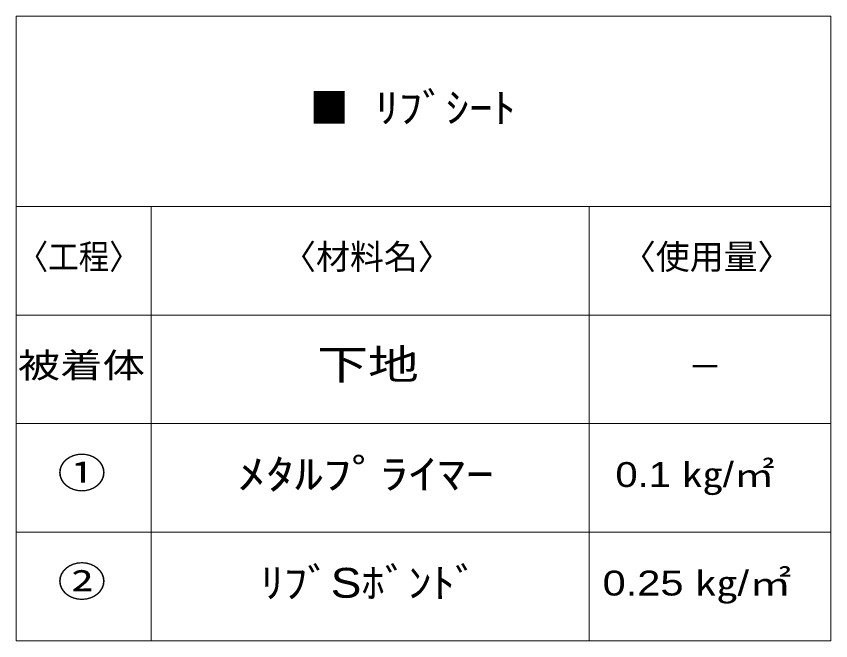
# Model space of a CAD drawing. Units: millimetres, scale not verified. Extents: x -73 to 52, y -103 to 100.
# Drawn here: x -45.4 to 14.6, y -102.8 to -56.8 of the extents above; entities that cross this region are included whole.
import ezdxf
from ezdxf.enums import TextEntityAlignment as Align

# ---------------------------------------------------------------- set-up
doc = ezdxf.new("R2010")
doc.units = ezdxf.units.MM
doc.header["$LTSCALE"] = 0.1
doc.layers.add('0-6_Z_O-文字', color=134, linetype='Continuous', lineweight=18)
doc.styles.add('HGPｺﾞｼｯｸM', font='')
doc.styles.get('HGPｺﾞｼｯｸM').set_extended_font_data('HGPｺﾞｼｯｸM')

msp = doc.modelspace()

# ---------------------------------------------------------------- linework, layer by layer
at = {"layer": '0-6_Z_O-文字'}
for p, q in [((-45.3632, -56.7837), (14.6368, -56.7837)), ((-45.3632, -56.7837), (-45.3632, -102.8102)), ((14.6368, -56.7837), (14.6368, -102.8102)), ((-45.3632, -70.8102), (14.6368, -70.8102)), ((-45.3632, -78.8102), (14.6368, -78.8102)), ((-45.3632, -86.8102), (14.6368, -86.8102)), ((-45.3632, -94.8102), (14.6368, -94.8102)), ((-45.3632, -102.8102), (14.6368, -102.8102))]:
    msp.add_line(p, q, dxfattribs=at)
at = {"layer": '0-6_Z_O-文字', "color": 1}
for p, q in [((-35.434, -70.8102), (-35.434, -102.8102)), ((-3.1497, -70.8102), (-3.1497, -102.8102))]:
    msp.add_line(p, q, dxfattribs=at)

# ---------------------------------------------------------------- texts
at = {"layer": '0-6_Z_O-文字', "color": 3, "style": 'HGPｺﾞｼｯｸM', "width": 0.95}
msp.add_text('■', height=2.199, dxfattribs=at).set_placement((-23.7464, -65.2894), align=Align.BOTTOM_LEFT)
at = {"layer": '0-6_Z_O-文字', "style": 'HGPｺﾞｼｯｸM'}
for s, height, width, p in [(' ﾘﾌﾞｼｰﾄ', 2.199, 1.15, (-19.848, -65.2894)), ('〈工程〉', 1.833, 0.9, (-45.2654, -75.9777)), ('被着体', 1.833, 1.25, (-45.2527, -83.9777)), ('下地', 2.199, 1.25, (-23.2056, -84.2036)), ('①', 2.199, 1.2, (-42.3326, -92.2112)), ('ﾒﾀﾙﾌﾟﾗｲﾏｰ', 2.199, 1.4, (-29.0609, -92.295)), ('0.1 ㎏/㎡', 1.833, 1.2, (-1.2234, -92.0285)), ('②', 2.199, 1.2, (-42.3326, -100.2112)), ('ﾘﾌﾞSﾎﾞﾝﾄﾞ', 2.199, 1.15, (-27.3705, -100.3026)), ('0.25 ㎏/㎡', 1.833, 1.25, (-2.1689, -100.0285))]:
    msp.add_text(s, height=height, dxfattribs=dict(at, width=width)).set_placement(p, align=Align.BOTTOM_LEFT)
for s, p in [('〈材料名〉', (-25.783, -75.9777)), ('〈使用量〉', (-0.7475, -75.9777)), ('－', (4.1256, -84.0602))]:
    msp.add_text(s, height=1.833, dxfattribs=at).set_placement(p, align=Align.BOTTOM_LEFT)

doc.saveas('drawing.dxf')
